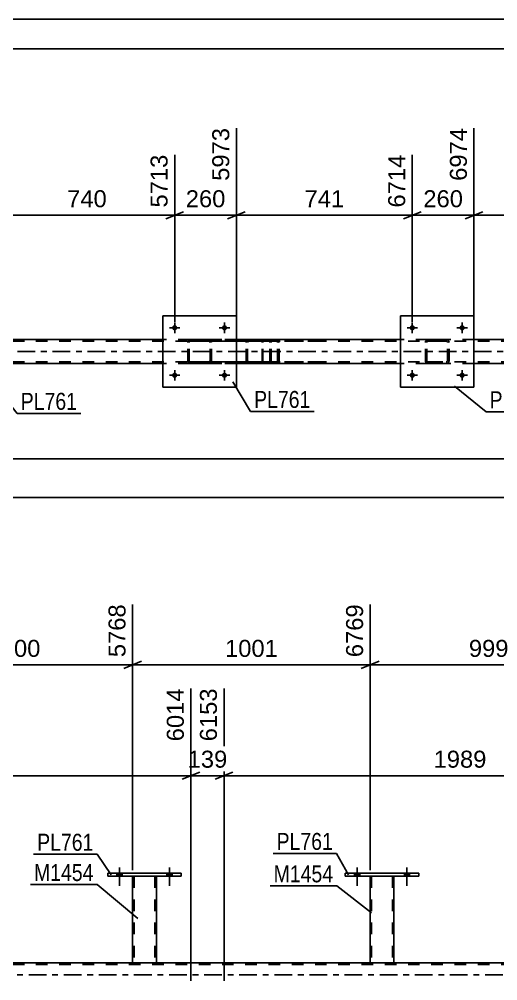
# Model space of a CAD drawing. Header units: millimetres. Extents: x 0 to 841, y 0 to 594.
# Drawn here: x 323.6 to 404.3, y 431.9 to 594 of the extents above; entities that cross this region are included whole.
import ezdxf

# ---------------------------------------------------------------- set-up
doc = ezdxf.new("R2010")
doc.units = ezdxf.units.MM
doc.linetypes.add('DXK_LINE_DOT2', pattern=[3.9198, 1.9599, -1.9599])
doc.linetypes.add('DXK_LINE_DOT3', pattern=[5.9187, 2.979, -0.9799, 0.9799, -0.9799])
doc.styles.add('Arial', font='ARIAL.TTF', dxfattribs={"height": 0.2})
doc.styles.add('Arial Narrow', font='ARIALN.TTF', dxfattribs={"height": 0.2})

# ---------------------------------------------------------------- blocks, each defined once
blk = doc.blocks.new('Unknown-318895985-1113')
at = {"color": 5, "linetype": 'Continuous'}
for p, q in [((841, 594), (0, 594)), ((836, 589), (5, 589))]:
    blk.add_line(p, q, dxfattribs=at)
blk = doc.blocks.new('Bolt-318895985-3912 - 3780')
at = {"linetype": 'Continuous'}
for points in [[(380.17, 449.56), (381.05, 449.56), (381.05, 450.04), (380.17, 450.04)], [(388.57, 449.56), (389.45, 449.56), (389.45, 450.04), (388.57, 450.04)]]:
    blk.add_hatch(color=1, dxfattribs=at).paths.add_polyline_path(points)
at = {"color": 1, "linetype": 'Continuous'}
for p, q in [((380.61, 451.04), (380.61, 447.92)), ((389.01, 451.04), (389.01, 447.92)), ((380.17, 450.04), (380.17, 449.56)), ((381.05, 450.04), (381.05, 449.56)), ((388.57, 450.04), (388.57, 449.56)), ((389.45, 450.04), (389.45, 449.56))]:
    blk.add_line(p, q, dxfattribs=at)
blk = doc.blocks.new('Bolt-318895985-3792 - 3780')
at = {"linetype": 'Continuous'}
for points in [[(340.12, 449.56), (341, 449.56), (341, 450.04), (340.12, 450.04)], [(348.52, 449.56), (349.4, 449.56), (349.4, 450.04), (348.52, 450.04)]]:
    blk.add_hatch(color=1, dxfattribs=at).paths.add_polyline_path(points)
at = {"color": 1, "linetype": 'Continuous'}
for p, q in [((340.56, 451.04), (340.56, 447.92)), ((348.96, 451.04), (348.96, 447.92)), ((340.12, 450.04), (340.12, 449.56)), ((341, 450.04), (341, 449.56)), ((348.52, 450.04), (348.52, 449.56)), ((349.4, 450.04), (349.4, 449.56))]:
    blk.add_line(p, q, dxfattribs=at)
blk = doc.blocks.new('Part-318895985-3804 - 3780')
at = {"color": 2, "linetype": 'Continuous'}
for p, q in [((338.56, 449.56), (338.56, 450.04)), ((350.96, 450.04), (338.56, 450.04)), ((350.96, 449.56), (338.56, 449.56)), ((350.96, 449.56), (350.96, 450.04))]:
    blk.add_line(p, q, dxfattribs=at)
blk = doc.blocks.new('Part-318895985-3866 - 3780')
at = {"color": 2, "linetype": 'Continuous'}
for p, q in [((342.76, 449.56), (342.76, 434.92)), ((346.76, 434.92), (346.76, 449.56)), ((342.77, 434.92), (342.79, 434.92)), ((342.9, 434.92), (342.79, 434.92)), ((343.05, 434.92), (342.9, 434.92)), ((346.46, 434.92), (343.05, 434.92)), ((346.62, 434.92), (346.46, 434.92)), ((346.72, 434.92), (346.62, 434.92)), ((346.72, 434.92), (346.75, 434.92))]:
    blk.add_line(p, q, dxfattribs=at)
at = {"color": 7, "linetype": 'DXK_LINE_DOT2'}
for p, q in [((342.76, 449.56), (342.76, 449.56)), ((342.76, 449.56), (342.76, 449.56)), ((342.76, 449.56), (342.76, 449.56)), ((342.79, 449.56), (342.76, 449.56)), ((342.76, 449.56), (342.79, 449.56)), ((342.9, 449.56), (342.79, 449.56)), ((342.79, 449.56), (342.9, 449.56)), ((343.05, 449.56), (342.9, 449.56)), ((342.9, 449.56), (343.05, 449.56)), ((343, 449.56), (343, 449.56)), ((343, 449.56), (343, 434.92)), ((343.02, 449.56), (343, 449.56)), ((343, 449.56), (343.02, 449.56)), ((343.07, 449.56), (343.02, 449.56)), ((343.02, 449.56), (343.07, 449.56)), ((346.46, 449.56), (343.05, 449.56)), ((346.46, 449.56), (343.05, 449.56)), ((346.37, 449.56), (343.07, 449.56)), ((343.07, 449.56), (343.15, 449.56)), ((346.45, 449.56), (343.15, 449.56)), ((346.45, 449.56), (346.37, 449.56)), ((346.5, 449.56), (346.45, 449.56)), ((346.45, 449.56), (346.5, 449.56)), ((346.46, 449.56), (346.62, 449.56)), ((346.62, 449.56), (346.46, 449.56)), ((346.52, 449.56), (346.5, 449.56)), ((346.5, 449.56), (346.52, 449.56)), ((346.52, 449.56), (346.52, 449.56)), ((346.52, 449.56), (346.52, 434.92)), ((346.62, 449.56), (346.72, 449.56)), ((346.72, 449.56), (346.62, 449.56)), ((346.72, 449.56), (346.76, 449.56)), ((346.76, 449.56), (346.72, 449.56)), ((346.76, 449.56), (346.76, 449.56)), ((346.76, 449.56), (346.76, 449.56)), ((346.76, 449.56), (346.76, 449.56)), ((342.76, 434.92), (342.76, 434.92)), ((342.76, 434.92), (342.76, 434.92)), ((342.76, 434.92), (342.77, 434.92)), ((342.76, 434.92), (342.79, 434.92)), ((342.79, 434.92), (342.9, 434.92)), ((342.9, 434.92), (343.05, 434.92)), ((343.02, 434.92), (343, 434.92)), ((343, 434.92), (343.02, 434.92)), ((343.07, 434.92), (343.02, 434.92)), ((343.02, 434.92), (343.05, 434.92)), ((346.46, 434.92), (343.05, 434.92)), ((343.05, 434.92), (343.07, 434.92)), ((346.37, 434.92), (343.07, 434.92)), ((343.07, 434.92), (343.15, 434.92)), ((346.5, 434.92), (343.15, 434.92)), ((346.45, 434.92), (346.37, 434.92)), ((346.5, 434.92), (346.45, 434.92)), ((346.46, 434.92), (346.62, 434.92)), ((346.52, 434.92), (346.5, 434.92)), ((346.5, 434.92), (346.52, 434.92)), ((346.62, 434.92), (346.72, 434.92)), ((346.72, 434.92), (346.76, 434.92)), ((346.75, 434.92), (346.76, 434.92)), ((346.76, 434.92), (346.76, 434.92)), ((346.76, 434.92), (346.76, 434.92)), ((346.76, 434.92), (346.76, 434.92))]:
    blk.add_line(p, q, dxfattribs=at)
blk = doc.blocks.new('Part-318895985-3814 - 3780')
at = {"color": 2, "linetype": 'Continuous'}
for p, q in [((378.61, 449.56), (378.61, 450.04)), ((391.01, 450.04), (378.61, 450.04)), ((391.01, 449.56), (378.61, 449.56)), ((391.01, 449.56), (391.01, 450.04))]:
    blk.add_line(p, q, dxfattribs=at)
blk = doc.blocks.new('Part-318895985-3959 - 3780')
at = {"color": 7, "linetype": 'DXK_LINE_DOT2'}
for p, q in [((728.25, 434.68), (129.92, 434.68)), ((728.25, 434.92), (182.76, 434.92)), ((346.76, 434.92), (342.76, 434.92)), ((386.81, 434.92), (382.81, 434.92))]:
    blk.add_line(p, q, dxfattribs=at)
at = {"color": 2, "linetype": 'Continuous'}
for p, q in [((342.76, 434.92), (306.76, 434.92)), ((382.81, 434.92), (346.76, 434.92)), ((422.76, 434.92), (386.81, 434.92))]:
    blk.add_line(p, q, dxfattribs=at)
at = {"color": 7, "linetype": 'DXK_LINE_DOT3'}
blk.add_line((129.92, 432.92), (728.25, 432.92), dxfattribs=at)
blk = doc.blocks.new('Part-318895985-4167 - 3780')
at = {"color": 2, "linetype": 'Continuous'}
for p, q in [((382.81, 449.56), (382.81, 434.92)), ((386.81, 434.92), (386.81, 449.56)), ((382.82, 434.92), (382.85, 434.92)), ((382.95, 434.92), (382.85, 434.92)), ((383.11, 434.92), (382.95, 434.92)), ((386.52, 434.92), (383.11, 434.92)), ((386.67, 434.92), (386.52, 434.92)), ((386.78, 434.92), (386.67, 434.92)), ((386.78, 434.92), (386.8, 434.92))]:
    blk.add_line(p, q, dxfattribs=at)
at = {"color": 7, "linetype": 'DXK_LINE_DOT2'}
for p, q in [((382.81, 449.56), (382.81, 449.56)), ((382.81, 449.56), (382.81, 449.56)), ((382.81, 449.56), (382.81, 449.56)), ((382.85, 449.56), (382.81, 449.56)), ((382.81, 449.56), (382.85, 449.56)), ((382.95, 449.56), (382.85, 449.56)), ((382.85, 449.56), (382.95, 449.56)), ((383.11, 449.56), (382.95, 449.56)), ((382.95, 449.56), (383.11, 449.56)), ((383.05, 449.56), (383.05, 449.56)), ((383.05, 449.56), (383.05, 434.92)), ((383.07, 449.56), (383.05, 449.56)), ((383.05, 449.56), (383.07, 449.56)), ((383.12, 449.56), (383.07, 449.56)), ((383.07, 449.56), (383.12, 449.56)), ((386.52, 449.56), (383.11, 449.56)), ((386.52, 449.56), (383.11, 449.56)), ((386.42, 449.56), (383.12, 449.56)), ((383.12, 449.56), (383.2, 449.56)), ((386.5, 449.56), (383.2, 449.56)), ((386.5, 449.56), (386.42, 449.56)), ((386.55, 449.56), (386.5, 449.56)), ((386.5, 449.56), (386.55, 449.56)), ((386.52, 449.56), (386.67, 449.56)), ((386.67, 449.56), (386.52, 449.56)), ((386.57, 449.56), (386.55, 449.56)), ((386.55, 449.56), (386.57, 449.56)), ((386.57, 449.56), (386.57, 449.56)), ((386.57, 449.56), (386.57, 434.92)), ((386.67, 449.56), (386.78, 449.56)), ((386.78, 449.56), (386.67, 449.56)), ((386.78, 449.56), (386.81, 449.56)), ((386.81, 449.56), (386.78, 449.56)), ((386.81, 449.56), (386.81, 449.56)), ((386.81, 449.56), (386.81, 449.56)), ((386.81, 449.56), (386.81, 449.56)), ((382.81, 434.92), (382.81, 434.92)), ((382.81, 434.92), (382.81, 434.92)), ((382.81, 434.92), (382.82, 434.92)), ((382.81, 434.92), (382.85, 434.92)), ((382.85, 434.92), (382.95, 434.92)), ((382.95, 434.92), (383.11, 434.92)), ((383.07, 434.92), (383.05, 434.92)), ((383.05, 434.92), (383.07, 434.92)), ((383.12, 434.92), (383.07, 434.92)), ((383.07, 434.92), (383.11, 434.92)), ((386.52, 434.92), (383.11, 434.92)), ((383.11, 434.92), (383.12, 434.92)), ((386.42, 434.92), (383.12, 434.92)), ((383.12, 434.92), (383.2, 434.92)), ((386.55, 434.92), (383.2, 434.92)), ((386.5, 434.92), (386.42, 434.92)), ((386.55, 434.92), (386.5, 434.92)), ((386.52, 434.92), (386.67, 434.92)), ((386.57, 434.92), (386.55, 434.92)), ((386.55, 434.92), (386.57, 434.92)), ((386.67, 434.92), (386.78, 434.92)), ((386.78, 434.92), (386.81, 434.92)), ((386.8, 434.92), (386.81, 434.92)), ((386.81, 434.92), (386.81, 434.92)), ((386.81, 434.92), (386.81, 434.92)), ((386.81, 434.92), (386.81, 434.92))]:
    blk.add_line(p, q, dxfattribs=at)
blk = doc.blocks.new('Bolt-318895985-4127 - 3780')
at = {"linetype": 'Continuous'}
for points in [[(380.17, 449.56), (381.05, 449.56), (381.05, 450.04), (380.17, 450.04)], [(388.57, 449.56), (389.45, 449.56), (389.45, 450.04), (388.57, 450.04)]]:
    blk.add_hatch(color=1, dxfattribs=at).paths.add_polyline_path(points)
at = {"color": 1, "linetype": 'Continuous'}
for p, q in [((380.61, 451.04), (380.61, 447.92)), ((389.01, 451.04), (389.01, 447.92)), ((380.17, 450.04), (380.17, 449.56)), ((381.05, 450.04), (381.05, 449.56)), ((388.57, 450.04), (388.57, 449.56)), ((389.45, 450.04), (389.45, 449.56))]:
    blk.add_line(p, q, dxfattribs=at)
blk = doc.blocks.new('Bolt-318895985-4196 - 3780')
at = {"linetype": 'Continuous'}
for points in [[(340.12, 449.56), (341, 449.56), (341, 450.04), (340.12, 450.04)], [(348.52, 449.56), (349.4, 449.56), (349.4, 450.04), (348.52, 450.04)]]:
    blk.add_hatch(color=1, dxfattribs=at).paths.add_polyline_path(points)
at = {"color": 1, "linetype": 'Continuous'}
for p, q in [((340.56, 451.04), (340.56, 447.92)), ((348.96, 451.04), (348.96, 447.92)), ((340.12, 450.04), (340.12, 449.56)), ((341, 450.04), (341, 449.56)), ((348.52, 450.04), (348.52, 449.56)), ((349.4, 450.04), (349.4, 449.56))]:
    blk.add_line(p, q, dxfattribs=at)
blk = doc.blocks.new('Part-318895985-5227 - 5140')
at = {"color": 7, "linetype": 'DXK_LINE_DOT2'}
for p, q in [((365.63, 539.99), (353.85, 539.99)), ((365.63, 539.75), (353.85, 539.75)), ((362.4, 539.99), (362.2, 539.96)), ((362.21, 539.68), (362.3, 539.74)), ((362.3, 539.74), (362.4, 539.75)), ((365.83, 539.96), (365.63, 539.99)), ((365.63, 539.75), (365.73, 539.74)), ((365.73, 539.74), (365.81, 539.68)), ((361.92, 539.7), (361.88, 539.51)), ((361.88, 536.47), (361.88, 539.51)), ((362.14, 539.51), (362.16, 539.61)), ((362.14, 536.47), (362.14, 539.51)), ((362.16, 539.61), (362.21, 539.68)), ((365.81, 539.68), (365.87, 539.61)), ((365.87, 539.61), (365.89, 539.51)), ((365.89, 536.47), (365.89, 539.51)), ((366.14, 539.51), (366.1, 539.7)), ((366.14, 536.47), (366.14, 539.51)), ((361.88, 536.47), (361.92, 536.29)), ((362.16, 536.38), (362.14, 536.47)), ((365.89, 536.47), (365.87, 536.38)), ((366.1, 536.29), (366.14, 536.47)), ((365.63, 536.23), (353.85, 536.23)), ((365.63, 535.99), (353.85, 535.99)), ((362.21, 536.3), (362.16, 536.38)), ((362.2, 536.03), (362.4, 535.99)), ((362.3, 536.25), (362.21, 536.3)), ((362.4, 536.23), (362.3, 536.25)), ((365.73, 536.25), (365.63, 536.23)), ((365.63, 535.99), (365.83, 536.03)), ((365.81, 536.3), (365.73, 536.25)), ((365.87, 536.38), (365.81, 536.3))]:
    blk.add_line(p, q, dxfattribs=at)
for centre, start, end in [((362.38, 539.49), 110.7583, 155.68), ((365.65, 539.49), 24.32, 69.2417), ((362.38, 536.49), 204.32, 249.2417), ((365.65, 536.49), 290.7583, 335.68)]:
    blk.add_arc(centre, 0.496, start, end, dxfattribs=at)
blk = doc.blocks.new('Bolt-318895985-5166 - 5140')
at = {"linetype": 'Continuous'}
for points in [[(350.29, 541.99, -1), (349.41, 541.99, -1)], [(358.69, 541.99, -1), (357.81, 541.99, -1)]]:
    blk.add_hatch(color=1, dxfattribs=at).paths.add_polyline_path(points)
at = {"color": 1, "linetype": 'Continuous'}
for p, q in [((348.97, 541.99), (350.73, 541.99)), ((349.85, 542.87), (349.85, 541.11)), ((357.37, 541.99), (359.13, 541.99)), ((358.25, 542.87), (358.25, 541.11))]:
    blk.add_line(p, q, dxfattribs=at)
blk = doc.blocks.new('Bolt-318895985-5167 - 5140')
at = {"linetype": 'Continuous'}
for points in [[(390.35, 533.99, -1), (389.47, 533.99, -1)], [(398.75, 533.99, -1), (397.87, 533.99, -1)]]:
    blk.add_hatch(color=1, dxfattribs=at).paths.add_polyline_path(points)
at = {"color": 1, "linetype": 'Continuous'}
for p, q in [((389.91, 534.87), (389.91, 533.11)), ((398.31, 534.87), (398.31, 533.11)), ((389.03, 533.99), (390.79, 533.99)), ((397.43, 533.99), (399.19, 533.99))]:
    blk.add_line(p, q, dxfattribs=at)
blk = doc.blocks.new('Bolt-318895985-5168 - 5140')
at = {"linetype": 'Continuous'}
for points in [[(390.35, 541.99, -1), (389.47, 541.99, -1)], [(398.75, 541.99, -1), (397.87, 541.99, -1)]]:
    blk.add_hatch(color=1, dxfattribs=at).paths.add_polyline_path(points)
at = {"color": 1, "linetype": 'Continuous'}
for p, q in [((389.03, 541.99), (390.79, 541.99)), ((389.91, 542.87), (389.91, 541.11)), ((397.43, 541.99), (399.19, 541.99)), ((398.31, 542.87), (398.31, 541.11))]:
    blk.add_line(p, q, dxfattribs=at)
blk = doc.blocks.new('Bolt-318895985-5177 - 5140')
at = {"linetype": 'Continuous'}
for points in [[(350.29, 533.99, -1), (349.41, 533.99, -1)], [(358.69, 533.99, -1), (357.81, 533.99, -1)]]:
    blk.add_hatch(color=1, dxfattribs=at).paths.add_polyline_path(points)
at = {"color": 1, "linetype": 'Continuous'}
for p, q in [((349.85, 534.87), (349.85, 533.11)), ((358.25, 534.87), (358.25, 533.11)), ((348.97, 533.99), (350.73, 533.99)), ((357.37, 533.99), (359.13, 533.99))]:
    blk.add_line(p, q, dxfattribs=at)
blk = doc.blocks.new('Part-318895985-5189 - 5140')
at = {"color": 2, "linetype": 'Continuous'}
for p, q in [((347.85, 543.99), (347.85, 531.99)), ((347.85, 543.99), (360.25, 543.99)), ((360.25, 543.99), (360.25, 531.99)), ((347.85, 531.99), (360.25, 531.99))]:
    blk.add_line(p, q, dxfattribs=at)
blk = doc.blocks.new('Part-318895985-5190 - 5140')
at = {"color": 7, "linetype": 'DXK_LINE_DOT2'}
for p, q in [((352.35, 539.96), (352.53, 539.99)), ((352.53, 539.99), (352.35, 539.96)), ((352.44, 539.74), (352.36, 539.68)), ((352.36, 539.68), (352.44, 539.73)), ((352.44, 539.73), (352.53, 539.75)), ((352.53, 539.75), (352.44, 539.74)), ((352.53, 539.99), (355.57, 539.99)), ((352.53, 539.99), (352.53, 539.99)), ((352.53, 539.99), (355.57, 539.99)), ((352.53, 539.75), (355.57, 539.75)), ((352.53, 539.75), (352.53, 539.75)), ((355.57, 539.75), (352.53, 539.75)), ((355.57, 539.99), (355.57, 539.99)), ((355.57, 539.99), (355.75, 539.96)), ((355.75, 539.96), (355.57, 539.99)), ((355.57, 539.75), (355.57, 539.75)), ((355.57, 539.75), (355.66, 539.73)), ((355.66, 539.74), (355.57, 539.75)), ((355.74, 539.68), (355.66, 539.74)), ((355.66, 539.73), (355.74, 539.68)), ((352.05, 539.51), (352.09, 539.7)), ((352.09, 539.7), (352.05, 539.51)), ((352.05, 536.47), (352.05, 539.51)), ((352.31, 539.61), (352.29, 539.51)), ((352.29, 539.51), (352.31, 539.6)), ((352.29, 536.47), (352.29, 539.51)), ((352.31, 539.6), (352.36, 539.68)), ((352.36, 539.68), (352.31, 539.61)), ((355.74, 539.68), (355.79, 539.6)), ((355.79, 539.61), (355.74, 539.68)), ((355.81, 539.51), (355.79, 539.61)), ((355.79, 539.6), (355.81, 539.51)), ((355.81, 536.47), (355.81, 539.51)), ((356.01, 539.7), (356.05, 539.51)), ((356.05, 539.51), (356.01, 539.7)), ((356.05, 536.47), (356.05, 539.51)), ((352.09, 536.29), (352.05, 536.47)), ((352.05, 536.47), (352.09, 536.29)), ((352.31, 536.38), (352.29, 536.47)), ((352.29, 536.47), (352.31, 536.38)), ((355.81, 536.47), (355.79, 536.38)), ((355.79, 536.38), (355.81, 536.47)), ((356.05, 536.47), (356.01, 536.29)), ((356.01, 536.29), (356.05, 536.47)), ((352.36, 536.3), (352.31, 536.38)), ((352.31, 536.38), (352.36, 536.3)), ((352.53, 535.99), (352.35, 536.03)), ((352.35, 536.03), (352.53, 535.99)), ((352.44, 536.25), (352.36, 536.3)), ((352.36, 536.3), (352.44, 536.25)), ((352.53, 536.23), (352.44, 536.25)), ((352.44, 536.25), (352.53, 536.23)), ((352.53, 536.23), (355.57, 536.23)), ((352.53, 536.23), (352.53, 536.23)), ((352.53, 536.23), (355.57, 536.23)), ((352.53, 535.99), (355.57, 535.99)), ((352.53, 535.99), (352.53, 535.99)), ((352.53, 535.99), (355.57, 535.99)), ((355.66, 536.25), (355.57, 536.23)), ((355.57, 536.23), (355.66, 536.25)), ((355.57, 536.23), (355.57, 536.23)), ((355.75, 536.03), (355.57, 535.99)), ((355.57, 535.99), (355.75, 536.03)), ((355.57, 535.99), (355.57, 535.99)), ((355.74, 536.3), (355.66, 536.25)), ((355.66, 536.25), (355.74, 536.3)), ((355.79, 536.38), (355.74, 536.3)), ((355.74, 536.3), (355.79, 536.38))]:
    blk.add_line(p, q, dxfattribs=at)
at = {"color": 7, "linetype": 'DXK_LINE_DOT3'}
blk.add_line((354.05, 537.99), (354.05, 537.99), dxfattribs=at)
at = {"color": 7, "linetype": 'DXK_LINE_DOT2'}
for centre, start, end in [((352.53, 539.51), 112.5, 157.5), ((352.53, 539.51), 112.5, 157.5), ((355.57, 539.51), 22.5, 67.5), ((355.57, 539.51), 22.5, 67.5), ((352.53, 536.47), 202.5, 247.5), ((352.53, 536.47), 202.5, 247.5), ((355.57, 536.47), 292.5, 337.5), ((355.57, 536.47), 292.5, 337.5)]:
    blk.add_arc(centre, 0.48, start, end, dxfattribs=at)
blk = doc.blocks.new('Part-318895985-5225 - 5140')
at = {"color": 7, "linetype": 'DXK_LINE_DOT2'}
for p, q in [((364.67, 539.85), (364.61, 539.7)), ((364.76, 539.96), (364.67, 539.85)), ((364.87, 539.99), (364.76, 539.96)), ((364.77, 539.68), (364.81, 539.74)), ((364.81, 539.74), (364.87, 539.75)), ((374.27, 539.99), (364.87, 539.99)), ((374.27, 539.75), (364.87, 539.75)), ((366.14, 539.99), (366.14, 539.75)), ((367.15, 539.96), (366.96, 539.99)), ((366.96, 539.75), (367.05, 539.74)), ((367.05, 539.74), (367.13, 539.68)), ((364.61, 539.7), (364.59, 539.51)), ((364.59, 536.47), (364.59, 539.51)), ((364.73, 539.51), (364.74, 539.61)), ((364.73, 536.47), (364.73, 539.51)), ((364.74, 539.61), (364.77, 539.68)), ((367.13, 539.68), (367.19, 539.61)), ((367.19, 539.61), (367.21, 539.51)), ((367.21, 536.47), (367.21, 539.51)), ((367.46, 539.51), (367.42, 539.7)), ((367.46, 536.47), (367.46, 539.51)), ((364.59, 536.47), (364.61, 536.29)), ((364.74, 536.38), (364.73, 536.47)), ((367.21, 536.47), (367.19, 536.38)), ((367.42, 536.29), (367.46, 536.47)), ((364.61, 536.29), (364.67, 536.13)), ((364.67, 536.13), (364.76, 536.03)), ((364.77, 536.3), (364.74, 536.38)), ((364.76, 536.03), (364.87, 535.99)), ((364.81, 536.25), (364.77, 536.3)), ((364.87, 536.23), (364.81, 536.25)), ((374.27, 536.23), (364.87, 536.23)), ((374.27, 535.99), (364.87, 535.99)), ((366.14, 535.99), (366.14, 536.23)), ((367.05, 536.25), (366.96, 536.23)), ((366.96, 535.99), (367.15, 536.03)), ((367.13, 536.3), (367.05, 536.25)), ((367.19, 536.38), (367.13, 536.3))]:
    blk.add_line(p, q, dxfattribs=at)
for centre, start, end in [((366.97, 539.5), 23.8494, 68.8059), ((366.97, 536.49), 291.1941, 336.1506)]:
    blk.add_arc(centre, 0.492, start, end, dxfattribs=at)
blk = doc.blocks.new('Part-318895985-5245 - 5140')
at = {"color": 7, "linetype": 'DXK_LINE_DOT2'}
for p, q in [((728.25, 539.75), (139.86, 539.75)), ((360.25, 539.99), (347.85, 539.99)), ((400.31, 539.99), (387.91, 539.99)), ((728.25, 536.23), (139.86, 536.23)), ((360.25, 535.99), (347.85, 535.99)), ((400.31, 535.99), (387.91, 535.99))]:
    blk.add_line(p, q, dxfattribs=at)
at = {"color": 2, "linetype": 'Continuous'}
for p, q in [((347.85, 539.99), (320.26, 539.99)), ((387.91, 539.99), (360.25, 539.99)), ((427.86, 539.99), (400.31, 539.99)), ((347.85, 535.99), (320.26, 535.99)), ((387.91, 535.99), (360.25, 535.99)), ((427.86, 535.99), (400.31, 535.99))]:
    blk.add_line(p, q, dxfattribs=at)
at = {"color": 7, "linetype": 'DXK_LINE_DOT3'}
blk.add_line((139.86, 537.99), (728.25, 537.99), dxfattribs=at)
blk = doc.blocks.new('Part-318895985-5272 - 5140')
at = {"color": 7, "linetype": 'DXK_LINE_DOT2'}
for p, q in [((392.4, 539.96), (392.59, 539.99)), ((392.59, 539.99), (392.4, 539.96)), ((392.49, 539.74), (392.42, 539.68)), ((392.42, 539.68), (392.49, 539.73)), ((392.49, 539.73), (392.59, 539.75)), ((392.59, 539.75), (392.49, 539.74)), ((392.59, 539.99), (395.63, 539.99)), ((392.59, 539.99), (392.59, 539.99)), ((392.59, 539.99), (395.63, 539.99)), ((392.59, 539.75), (395.63, 539.75)), ((392.59, 539.75), (392.59, 539.75)), ((395.63, 539.75), (392.59, 539.75)), ((395.63, 539.99), (395.63, 539.99)), ((395.63, 539.99), (395.81, 539.96)), ((395.81, 539.96), (395.63, 539.99)), ((395.63, 539.75), (395.63, 539.75)), ((395.63, 539.75), (395.72, 539.73)), ((395.72, 539.74), (395.63, 539.75)), ((395.8, 539.68), (395.72, 539.74)), ((395.72, 539.73), (395.8, 539.68)), ((392.11, 539.51), (392.14, 539.7)), ((392.14, 539.7), (392.11, 539.51)), ((392.11, 536.47), (392.11, 539.51)), ((392.36, 539.61), (392.35, 539.51)), ((392.35, 539.51), (392.36, 539.6)), ((392.35, 536.47), (392.35, 539.51)), ((392.36, 539.6), (392.42, 539.68)), ((392.42, 539.68), (392.36, 539.61)), ((395.8, 539.68), (395.85, 539.6)), ((395.85, 539.61), (395.8, 539.68)), ((395.87, 539.51), (395.85, 539.61)), ((395.85, 539.6), (395.87, 539.51)), ((395.87, 536.47), (395.87, 539.51)), ((396.07, 539.7), (396.11, 539.51)), ((396.11, 539.51), (396.07, 539.7)), ((396.11, 536.47), (396.11, 539.51)), ((392.14, 536.29), (392.11, 536.47)), ((392.11, 536.47), (392.14, 536.29)), ((392.36, 536.38), (392.35, 536.47)), ((392.35, 536.47), (392.36, 536.38)), ((395.87, 536.47), (395.85, 536.38)), ((395.85, 536.38), (395.87, 536.47)), ((396.11, 536.47), (396.07, 536.29)), ((396.07, 536.29), (396.11, 536.47)), ((392.42, 536.3), (392.36, 536.38)), ((392.36, 536.38), (392.42, 536.3)), ((392.59, 535.99), (392.4, 536.03)), ((392.4, 536.03), (392.59, 535.99)), ((392.49, 536.25), (392.42, 536.3)), ((392.42, 536.3), (392.49, 536.25)), ((392.59, 536.23), (392.49, 536.25)), ((392.49, 536.25), (392.59, 536.23)), ((392.59, 536.23), (395.63, 536.23)), ((392.59, 536.23), (392.59, 536.23)), ((392.59, 536.23), (395.63, 536.23)), ((392.59, 535.99), (395.63, 535.99)), ((392.59, 535.99), (392.59, 535.99)), ((392.59, 535.99), (395.63, 535.99)), ((395.72, 536.25), (395.63, 536.23)), ((395.63, 536.23), (395.72, 536.25)), ((395.63, 536.23), (395.63, 536.23)), ((395.81, 536.03), (395.63, 535.99)), ((395.63, 535.99), (395.81, 536.03)), ((395.63, 535.99), (395.63, 535.99)), ((395.8, 536.3), (395.72, 536.25)), ((395.72, 536.25), (395.8, 536.3)), ((395.85, 536.38), (395.8, 536.3)), ((395.8, 536.3), (395.85, 536.38))]:
    blk.add_line(p, q, dxfattribs=at)
at = {"color": 7, "linetype": 'DXK_LINE_DOT3'}
blk.add_line((394.11, 537.99), (394.11, 537.99), dxfattribs=at)
at = {"color": 7, "linetype": 'DXK_LINE_DOT2'}
for centre, start, end in [((392.59, 539.51), 112.5, 157.5), ((392.59, 539.51), 112.5, 157.5), ((395.63, 539.51), 22.5, 67.5), ((395.63, 539.51), 22.5, 67.5), ((392.59, 536.47), 202.5, 247.5), ((392.59, 536.47), 202.5, 247.5), ((395.63, 536.47), 292.5, 337.5), ((395.63, 536.47), 292.5, 337.5)]:
    blk.add_arc(centre, 0.48, start, end, dxfattribs=at)
blk = doc.blocks.new('Part-318895985-5326 - 5140')
at = {"color": 2, "linetype": 'Continuous'}
for p, q in [((387.91, 543.99), (387.91, 531.99)), ((387.91, 543.99), (400.31, 543.99)), ((400.31, 543.99), (400.31, 531.99)), ((387.91, 531.99), (400.31, 531.99))]:
    blk.add_line(p, q, dxfattribs=at)
blk = doc.blocks.new('StraightDimension-318895985-4563 - 3780')
at = {"color": 7, "linetype": 'Continuous'}
for p, q in [((342.76, 450.56), (342.76, 495.36)), ((382.81, 450.56), (382.81, 495.36)), ((344.26, 485.77), (341.26, 484.57)), ((342.76, 485.17), (382.81, 485.17)), ((381.31, 484.57), (384.31, 485.77))]:
    blk.add_line(p, q, dxfattribs=at)
at = {"color": 0, "linetype": 'Continuous'}
blk.add_wipeout([(382.21, 495.96), (378.01, 495.96), (378.01, 485.87), (382.21, 485.87)], dxfattribs=at)
at = {"color": 0}
blk.add_wipeout([(367.83, 485.92), (367.83, 490.12), (357.74, 490.12), (357.74, 485.92)], dxfattribs=at)
at = {"color": 3, "linetype": 'Continuous', "style": 'Arial'}
blk.add_text('6769', height=2.865, rotation=90.0002, dxfattribs=at).set_placement((381.61, 486.47))
at = {"color": 3, "style": 'Arial'}
blk.add_text('1001', height=2.865, dxfattribs=at).set_placement((358.34, 486.52))
blk = doc.blocks.new('StraightDimension-318895985-4571 - 3780')
at = {"color": 7, "linetype": 'Continuous'}
for p, q in [((382.81, 450.56), (382.81, 495.36)), ((422.76, 450.56), (422.76, 495.36)), ((384.31, 485.77), (381.31, 484.57)), ((382.81, 485.17), (422.76, 485.17)), ((421.26, 484.57), (424.26, 485.77))]:
    blk.add_line(p, q, dxfattribs=at)
at = {"color": 0, "linetype": 'Continuous'}
blk.add_wipeout([(422.16, 495.96), (417.96, 495.96), (417.96, 485.87), (422.16, 485.87)], dxfattribs=at)
at = {"color": 0}
blk.add_wipeout([(406.72, 485.92), (406.72, 490.12), (398.85, 490.12), (398.85, 485.92)], dxfattribs=at)
at = {"color": 3, "linetype": 'Continuous', "style": 'Arial'}
blk.add_text('7768', height=2.865, rotation=90.0002, dxfattribs=at).set_placement((421.56, 486.47))
at = {"color": 3, "style": 'Arial'}
blk.add_text('999', height=2.865, dxfattribs=at).set_placement((399.45, 486.52))
blk = doc.blocks.new('StraightDimension-318895985-4555 - 3780')
at = {"color": 7, "linetype": 'Continuous'}
for p, q in [((302.76, 450.56), (302.76, 495.36)), ((342.76, 450.56), (342.76, 495.36)), ((304.26, 485.77), (301.26, 484.57)), ((302.76, 485.17), (342.76, 485.17)), ((341.26, 484.57), (344.26, 485.77))]:
    blk.add_line(p, q, dxfattribs=at)
at = {"color": 0, "linetype": 'Continuous'}
blk.add_wipeout([(342.16, 495.96), (337.96, 495.96), (337.96, 485.87), (342.16, 485.87)], dxfattribs=at)
at = {"color": 0}
blk.add_wipeout([(327.81, 485.92), (327.81, 490.12), (317.71, 490.12), (317.71, 485.92)], dxfattribs=at)
at = {"color": 3, "linetype": 'Continuous', "style": 'Arial'}
blk.add_text('5768', height=2.865, rotation=90.0002, dxfattribs=at).set_placement((341.56, 486.47))
at = {"color": 3, "style": 'Arial'}
blk.add_text('1000', height=2.865, dxfattribs=at).set_placement((318.31, 486.52))
blk = doc.blocks.new('StraightDimension-318895985-4816 - 3780')
at = {"color": 7, "linetype": 'Continuous'}
for p, q in [((358.17, 431.92), (358.17, 481.19)), ((437.73, 431.92), (437.73, 481.19)), ((359.67, 467.09), (356.67, 465.89)), ((436.23, 465.89), (439.23, 467.09)), ((358.17, 466.49), (437.73, 466.49))]:
    blk.add_line(p, q, dxfattribs=at)
at = {"color": 0, "linetype": 'Continuous'}
blk.add_wipeout([(437.13, 481.79), (432.93, 481.79), (432.93, 471.69), (437.13, 471.69)], dxfattribs=at)
at = {"color": 0}
blk.add_wipeout([(402.99, 467.24), (402.99, 471.44), (392.9, 471.44), (392.9, 467.24)], dxfattribs=at)
at = {"color": 3, "linetype": 'Continuous', "style": 'Arial'}
blk.add_text('8142', height=2.865, rotation=90.0002, dxfattribs=at).set_placement((436.53, 472.29))
at = {"color": 3, "style": 'Arial'}
blk.add_text('1989', height=2.865, dxfattribs=at).set_placement((393.5, 467.84))
blk = doc.blocks.new('StraightDimension-318895985-4830 - 3780')
at = {"color": 7, "linetype": 'Continuous'}
for p, q in [((352.59, 431.92), (352.59, 481.19)), ((358.17, 431.92), (358.17, 481.19)), ((351.09, 465.89), (354.09, 467.09)), ((359.67, 467.09), (356.67, 465.89)), ((352.59, 466.49), (358.17, 466.49))]:
    blk.add_line(p, q, dxfattribs=at)
at = {"color": 0}
blk.add_wipeout([(359.31, 467.24), (359.31, 471.44), (351.44, 471.44), (351.44, 467.24)], dxfattribs=at)
at = {"color": 3, "style": 'Arial'}
blk.add_text('139', height=2.865, dxfattribs=at).set_placement((352.04, 467.84))
at = {"color": 0, "linetype": 'Continuous'}
blk.add_wipeout([(357.57, 481.79), (353.37, 481.79), (353.37, 471.69), (357.57, 471.69)], dxfattribs=at)
at = {"color": 3, "linetype": 'Continuous', "style": 'Arial'}
blk.add_text('6153', height=2.865, rotation=90.0002, dxfattribs=at).set_placement((356.97, 472.29))
blk = doc.blocks.new('StraightDimension-318895985-4844 - 3780')
at = {"color": 7, "linetype": 'Continuous'}
for p, q in [((273.03, 431.92), (273.03, 481.19)), ((352.59, 431.92), (352.59, 481.19)), ((274.53, 467.09), (271.53, 465.89)), ((351.09, 465.89), (354.09, 467.09)), ((273.03, 466.49), (352.59, 466.49))]:
    blk.add_line(p, q, dxfattribs=at)
at = {"color": 0, "linetype": 'Continuous'}
blk.add_wipeout([(351.99, 481.79), (347.79, 481.79), (347.79, 471.69), (351.99, 471.69)], dxfattribs=at)
at = {"color": 0}
blk.add_wipeout([(317.86, 467.24), (317.86, 471.44), (307.76, 471.44), (307.76, 467.24)], dxfattribs=at)
at = {"color": 3, "linetype": 'Continuous', "style": 'Arial'}
blk.add_text('6014', height=2.865, rotation=90.0002, dxfattribs=at).set_placement((351.39, 472.29))
at = {"color": 3, "style": 'Arial'}
blk.add_text('1989', height=2.865, dxfattribs=at).set_placement((308.36, 467.84))
blk = doc.blocks.new('StraightDimension-318895985-5409 - 5140')
at = {"color": 7, "linetype": 'Continuous'}
blk.add_line((131.24, 519.88), (762.1, 519.88), dxfattribs=at)
blk = doc.blocks.new('StraightDimension-318895985-5430 - 5140')
at = {"color": 7, "linetype": 'Continuous'}
blk.add_line((130.6, 513.41), (762.74, 513.41), dxfattribs=at)
blk = doc.blocks.new('StraightDimension-318895985-5725 - 5140')
at = {"color": 7, "linetype": 'Continuous'}
for p, q in [((320.26, 540.99), (320.26, 575.66)), ((349.85, 542.99), (349.85, 571.16)), ((321.76, 561.56), (318.76, 560.36)), ((320.26, 560.96), (349.85, 560.96)), ((348.35, 560.36), (351.35, 561.56))]:
    blk.add_line(p, q, dxfattribs=at)
at = {"color": 0, "linetype": 'Continuous'}
blk.add_wipeout([(349.25, 571.76), (345.05, 571.76), (345.05, 561.66), (349.25, 561.66)], dxfattribs=at)
at = {"color": 0}
blk.add_wipeout([(338.99, 561.71), (338.99, 565.91), (331.12, 565.91), (331.12, 561.71)], dxfattribs=at)
at = {"color": 3, "linetype": 'Continuous', "style": 'Arial'}
blk.add_text('5713', height=2.865, rotation=90.0002, dxfattribs=at).set_placement((348.65, 562.26))
at = {"color": 3, "style": 'Arial'}
blk.add_text('740', height=2.865, dxfattribs=at).set_placement((331.72, 562.31))
blk = doc.blocks.new('StraightDimension-318895985-5745 - 5140')
at = {"color": 7, "linetype": 'Continuous'}
for p, q in [((360.25, 540.99), (360.25, 575.66)), ((349.85, 542.99), (349.85, 571.16)), ((348.35, 560.36), (351.35, 561.56)), ((349.85, 560.96), (360.25, 560.96)), ((361.75, 561.56), (358.75, 560.36))]:
    blk.add_line(p, q, dxfattribs=at)
at = {"color": 0}
blk.add_wipeout([(358.99, 561.71), (358.99, 565.91), (351.12, 565.91), (351.12, 561.71)], dxfattribs=at)
at = {"color": 3, "style": 'Arial'}
blk.add_text('260', height=2.865, dxfattribs=at).set_placement((351.72, 562.31))
at = {"color": 0, "linetype": 'Continuous'}
blk.add_wipeout([(359.65, 576.26), (355.45, 576.26), (355.45, 566.16), (359.65, 566.16)], dxfattribs=at)
at = {"color": 3, "linetype": 'Continuous', "style": 'Arial'}
blk.add_text('5973', height=2.865, rotation=90.0002, dxfattribs=at).set_placement((359.05, 566.76))
blk = doc.blocks.new('StraightDimension-318895985-5765 - 5140')
at = {"color": 7, "linetype": 'Continuous'}
for p, q in [((360.25, 540.99), (360.25, 575.66)), ((389.91, 542.99), (389.91, 571.16)), ((361.75, 561.56), (358.75, 560.36)), ((360.25, 560.96), (389.91, 560.96)), ((388.41, 560.36), (391.41, 561.56))]:
    blk.add_line(p, q, dxfattribs=at)
at = {"color": 0, "linetype": 'Continuous'}
blk.add_wipeout([(389.31, 571.76), (385.11, 571.76), (385.11, 561.66), (389.31, 561.66)], dxfattribs=at)
at = {"color": 0}
blk.add_wipeout([(379.01, 561.71), (379.01, 565.91), (371.14, 565.91), (371.14, 561.71)], dxfattribs=at)
at = {"color": 3, "linetype": 'Continuous', "style": 'Arial'}
blk.add_text('6714', height=2.865, rotation=90.0002, dxfattribs=at).set_placement((388.71, 562.26))
at = {"color": 3, "style": 'Arial'}
blk.add_text('741', height=2.865, dxfattribs=at).set_placement((371.74, 562.31))
blk = doc.blocks.new('StraightDimension-318895985-5785 - 5140')
at = {"color": 7, "linetype": 'Continuous'}
for p, q in [((400.31, 540.99), (400.31, 575.66)), ((389.91, 542.99), (389.91, 571.16)), ((388.41, 560.36), (391.41, 561.56)), ((389.91, 560.96), (400.31, 560.96)), ((401.81, 561.56), (398.81, 560.36))]:
    blk.add_line(p, q, dxfattribs=at)
at = {"color": 0}
blk.add_wipeout([(399.04, 561.71), (399.04, 565.91), (391.17, 565.91), (391.17, 561.71)], dxfattribs=at)
at = {"color": 3, "style": 'Arial'}
blk.add_text('260', height=2.865, dxfattribs=at).set_placement((391.77, 562.31))
at = {"color": 0, "linetype": 'Continuous'}
blk.add_wipeout([(399.71, 576.26), (395.51, 576.26), (395.51, 566.16), (399.71, 566.16)], dxfattribs=at)
at = {"color": 3, "linetype": 'Continuous', "style": 'Arial'}
blk.add_text('6974', height=2.865, rotation=90.0002, dxfattribs=at).set_placement((399.11, 566.76))
blk = doc.blocks.new('StraightDimension-318895985-5805 - 5140')
at = {"color": 7, "linetype": 'Continuous'}
for p, q in [((400.31, 540.99), (400.31, 575.66)), ((429.86, 542.99), (429.86, 571.16)), ((401.81, 561.56), (398.81, 560.36)), ((400.31, 560.96), (429.86, 560.96)), ((428.36, 560.36), (431.36, 561.56))]:
    blk.add_line(p, q, dxfattribs=at)
at = {"color": 0, "linetype": 'Continuous'}
blk.add_wipeout([(429.26, 571.76), (425.06, 571.76), (425.06, 561.66), (429.26, 561.66)], dxfattribs=at)
at = {"color": 0}
blk.add_wipeout([(419.02, 561.71), (419.02, 565.91), (411.15, 565.91), (411.15, 561.71)], dxfattribs=at)
at = {"color": 3, "linetype": 'Continuous', "style": 'Arial'}
blk.add_text('7713', height=2.865, rotation=90.0002, dxfattribs=at).set_placement((428.66, 562.26))
at = {"color": 3, "style": 'Arial'}
blk.add_text('739', height=2.865, dxfattribs=at).set_placement((411.75, 562.31))
blk = doc.blocks.new('Mark-318895985-3800 - 3780')
at = {"color": 0}
blk.add_wipeout([(336.18, 453.84), (336.18, 456.84), (326.67, 456.84), (326.67, 453.84)], dxfattribs=at)
blk.add_wipeout([(336.18, 453.84), (336.18, 456.84), (326.67, 456.84), (326.67, 453.84)], dxfattribs=at)
at = {"color": 30, "linetype": 'Continuous'}
for p in [(326.07, 453.24), (339.12, 449.76)]:
    blk.add_line(p, (336.78, 453.24), dxfattribs=at)
at = {"color": 3, "style": 'Arial Narrow'}
blk.add_text('PL761', height=2.863, dxfattribs=at).set_placement((326.67, 453.84))
blk = doc.blocks.new('Mark-318895985-3862 - 3780')
at = {"color": 0}
blk.add_wipeout([(336.18, 448.74), (336.18, 451.74), (326.13, 451.74), (326.13, 448.74)], dxfattribs=at)
blk.add_wipeout([(336.18, 448.74), (336.18, 451.74), (326.13, 451.74), (326.13, 448.74)], dxfattribs=at)
at = {"color": 30, "linetype": 'Continuous'}
for p in [(325.53, 448.14), (343.63, 442.41)]:
    blk.add_line(p, (336.78, 448.14), dxfattribs=at)
at = {"color": 3, "style": 'Arial Narrow'}
blk.add_text('M1454', height=2.863, dxfattribs=at).set_placement((326.13, 448.74))
blk = doc.blocks.new('Mark-318895985-3810 - 3780')
at = {"color": 0}
blk.add_wipeout([(376.53, 453.98), (376.53, 456.98), (367.03, 456.98), (367.03, 453.98)], dxfattribs=at)
blk.add_wipeout([(376.53, 453.98), (376.53, 456.98), (367.03, 456.98), (367.03, 453.98)], dxfattribs=at)
at = {"color": 30, "linetype": 'Continuous'}
for p in [(366.43, 453.38), (379.18, 449.79)]:
    blk.add_line(p, (377.13, 453.38), dxfattribs=at)
at = {"color": 3, "style": 'Arial Narrow'}
blk.add_text('PL761', height=2.863, dxfattribs=at).set_placement((367.03, 453.98))
blk = doc.blocks.new('Mark-318895985-4163 - 3780')
at = {"color": 0}
blk.add_wipeout([(376.58, 448.52), (376.58, 451.52), (366.53, 451.52), (366.53, 448.52)], dxfattribs=at)
blk.add_wipeout([(376.58, 448.52), (376.58, 451.52), (366.53, 451.52), (366.53, 448.52)], dxfattribs=at)
at = {"color": 30, "linetype": 'Continuous'}
for p in [(365.93, 447.92), (383.04, 443.35)]:
    blk.add_line(p, (377.18, 447.92), dxfattribs=at)
at = {"color": 3, "style": 'Arial Narrow'}
blk.add_text('M1454', height=2.863, dxfattribs=at).set_placement((366.53, 448.52))
blk = doc.blocks.new('Mark-318895985-5146 - 5140')
at = {"color": 0}
blk.add_wipeout([(333.41, 528.16), (333.41, 531.16), (323.9, 531.16), (323.9, 528.16)], dxfattribs=at)
blk.add_wipeout([(333.41, 528.16), (333.41, 531.16), (323.9, 531.16), (323.9, 528.16)], dxfattribs=at)
at = {"color": 30, "linetype": 'Continuous'}
for p, q in [((319.1, 532.69), (323.3, 527.56)), ((323.3, 527.56), (334.01, 527.56))]:
    blk.add_line(p, q, dxfattribs=at)
at = {"color": 3, "style": 'Arial Narrow'}
blk.add_text('PL761', height=2.863, dxfattribs=at).set_placement((323.9, 528.16))
blk = doc.blocks.new('Mark-318895985-5185 - 5140')
at = {"color": 0}
blk.add_wipeout([(372.74, 528.48), (372.74, 531.48), (363.24, 531.48), (363.24, 528.48)], dxfattribs=at)
blk.add_wipeout([(372.74, 528.48), (372.74, 531.48), (363.24, 531.48), (363.24, 528.48)], dxfattribs=at)
at = {"color": 30, "linetype": 'Continuous'}
for p, q in [((359.67, 532.86), (362.64, 527.88)), ((362.64, 527.88), (373.34, 527.88))]:
    blk.add_line(p, q, dxfattribs=at)
at = {"color": 3, "style": 'Arial Narrow'}
blk.add_text('PL761', height=2.863, dxfattribs=at).set_placement((363.24, 528.48))
blk = doc.blocks.new('Mark-318895985-5322 - 5140')
at = {"color": 0}
blk.add_wipeout([(412.44, 528.42), (412.44, 531.42), (402.94, 531.42), (402.94, 528.42)], dxfattribs=at)
blk.add_wipeout([(412.44, 528.42), (412.44, 531.42), (402.94, 531.42), (402.94, 528.42)], dxfattribs=at)
at = {"color": 30, "linetype": 'Continuous'}
for p, q in [((397, 532.17), (402.34, 527.82)), ((402.34, 527.82), (413.04, 527.82))]:
    blk.add_line(p, q, dxfattribs=at)
at = {"color": 3, "style": 'Arial Narrow'}
blk.add_text('PL761', height=2.863, dxfattribs=at).set_placement((402.94, 528.42))

msp = doc.modelspace()

# ---------------------------------------------------------------- block references
for name in ['Unknown-318895985-1113', 'Part-318895985-5189 - 5140', 'Part-318895985-5326 - 5140', 'Bolt-318895985-5166 - 5140', 'Bolt-318895985-5168 - 5140', 'Part-318895985-5245 - 5140', 'Part-318895985-5190 - 5140', 'Part-318895985-5227 - 5140', 'Part-318895985-5225 - 5140', 'Part-318895985-5272 - 5140', 'Bolt-318895985-5177 - 5140', 'Bolt-318895985-5167 - 5140', 'Bolt-318895985-3792 - 3780', 'Bolt-318895985-4196 - 3780', 'Bolt-318895985-3912 - 3780', 'Bolt-318895985-4127 - 3780', 'Part-318895985-3804 - 3780', 'Part-318895985-3866 - 3780', 'Part-318895985-3814 - 3780', 'Part-318895985-4167 - 3780', 'Part-318895985-3959 - 3780']:
    msp.add_blockref(name, (0, 0))

# ---------------------------------------------------------------- next in the draw order: block references
for name in ['StraightDimension-318895985-5725 - 5140', 'StraightDimension-318895985-5409 - 5140', 'StraightDimension-318895985-4563 - 3780']:
    msp.add_blockref(name, (0, 0))

# ---------------------------------------------------------------- next in the draw order: block references
for name in ['StraightDimension-318895985-5745 - 5140', 'StraightDimension-318895985-5430 - 5140', 'StraightDimension-318895985-4555 - 3780', 'StraightDimension-318895985-4571 - 3780']:
    msp.add_blockref(name, (0, 0))

# ---------------------------------------------------------------- next in the draw order: block references
for name in ['StraightDimension-318895985-5765 - 5140', 'Mark-318895985-5146 - 5140', 'Mark-318895985-5185 - 5140', 'Mark-318895985-5322 - 5140', 'StraightDimension-318895985-4816 - 3780']:
    msp.add_blockref(name, (0, 0))

# ---------------------------------------------------------------- next in the draw order: block references
for name in ['StraightDimension-318895985-5785 - 5140', 'StraightDimension-318895985-4830 - 3780', 'Mark-318895985-3810 - 3780']:
    msp.add_blockref(name, (0, 0))

# ---------------------------------------------------------------- next in the draw order: block references
for name in ['StraightDimension-318895985-5805 - 5140', 'StraightDimension-318895985-4844 - 3780', 'Mark-318895985-4163 - 3780']:
    msp.add_blockref(name, (0, 0))

# ---------------------------------------------------------------- next in the draw order: block references
msp.add_blockref('Mark-318895985-3800 - 3780', (0, 0))

# ---------------------------------------------------------------- next in the draw order: block references
msp.add_blockref('Mark-318895985-3862 - 3780', (0, 0))

doc.saveas('drawing.dxf')
